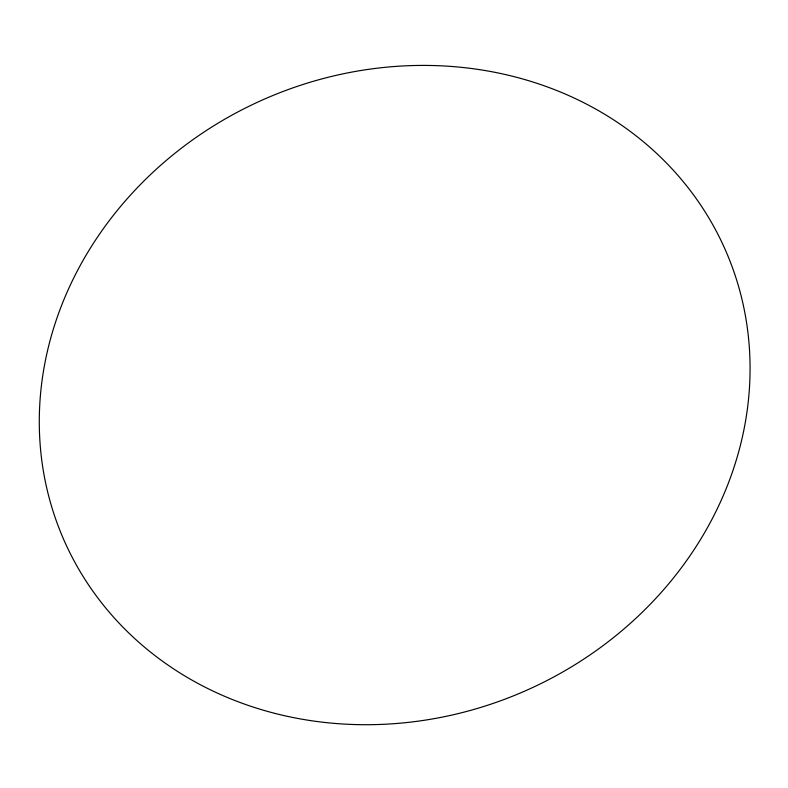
<?xml version="1.0" encoding="UTF-8"?>
<svg xmlns="http://www.w3.org/2000/svg" width="788" height="788" viewBox="0 0 788 788"><rect width="100%" height="100%" fill="white"/><g stroke="black" fill="none" stroke-linecap="round" stroke-linejoin="round"><path stroke-width="1.18" d="M275.386 713.504A361.131 323.356 -23.5 0 0 744.246 309.664A361.131 323.356 -23.5 0 0 164.406 162.023A361.131 323.356 -23.5 0 0 275.386 713.504"/></g></svg>
